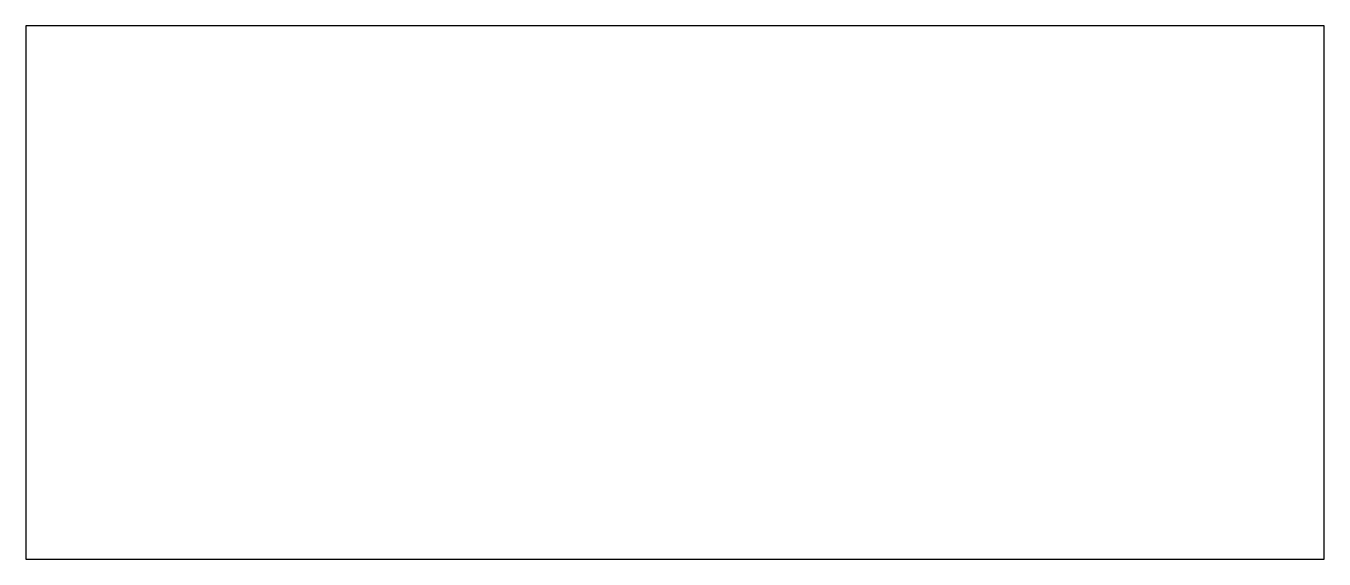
# Model space of a CAD drawing. Header units: millimetres. Extents: x 123.54 to 130.24, y 43.25 to 46.
import ezdxf

# ---------------------------------------------------------------- set-up
doc = ezdxf.new("R2010")
doc.units = ezdxf.units.MM

msp = doc.modelspace()

# ---------------------------------------------------------------- linework, layer by layer
for p, q in [((130.24, 46), (123.54, 46)), ((123.54, 46), (123.54, 43.25)), ((130.24, 43.25), (130.24, 46)), ((123.54, 43.25), (130.24, 43.25))]:
    msp.add_line(p, q)

doc.saveas('drawing.dxf')
